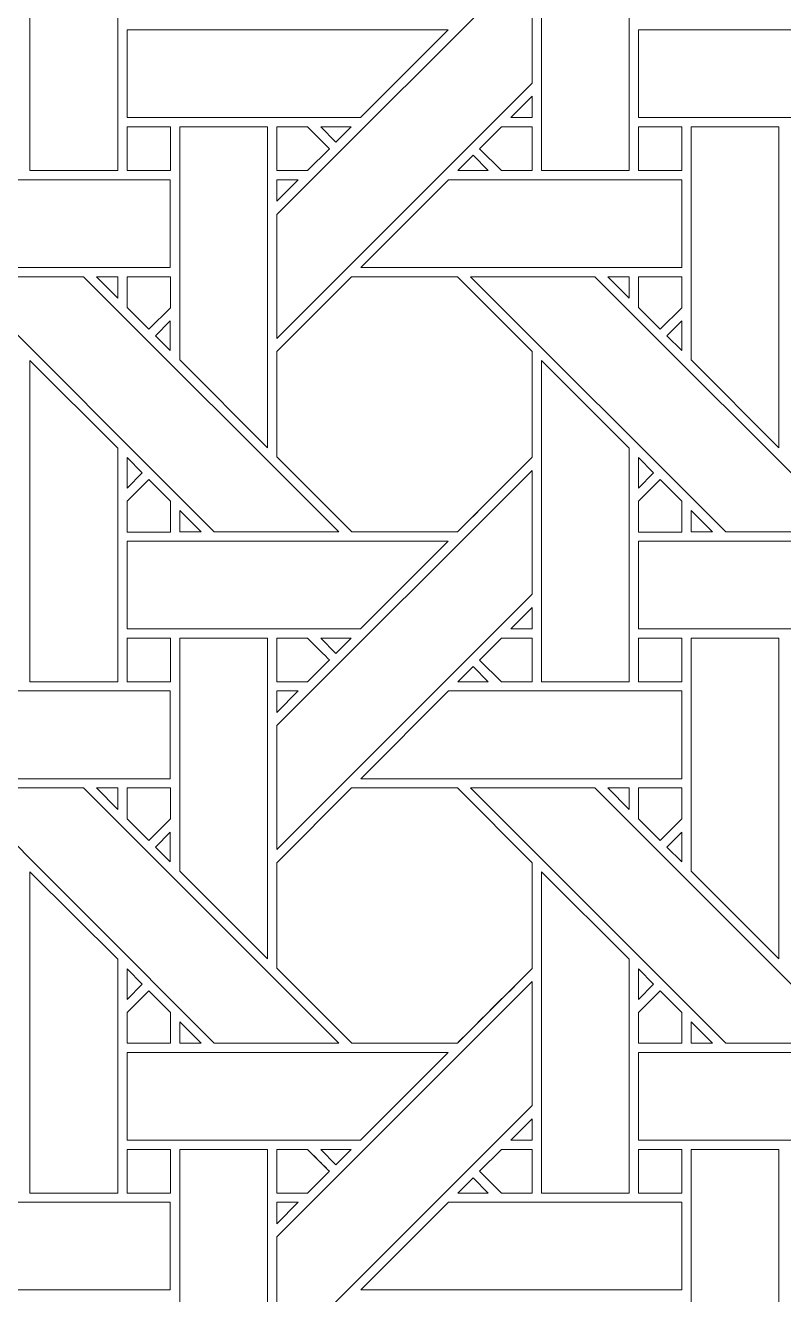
# Model space of a CAD drawing. Header units: inches. Extents: x 2.4 to 22.4, y -0.9 to 19.1.
# Drawn here: x 16.898 to 18.304, y 8.866 to 11.221 of the extents above; entities that cross this region are included whole.
import ezdxf

# ---------------------------------------------------------------- set-up
doc = ezdxf.new("R2010")
doc.units = ezdxf.units.IN
doc.header["$MEASUREMENT"] = 0
doc.layers.add('Design', color=7, linetype='Continuous', lineweight=0)

msp = doc.modelspace()

# ---------------------------------------------------------------- linework, layer by layer
at = {"layer": 'Design'}
for points, knots in [([(2.3829, 19.0948), (2.3829, 19.0948), (2.3829, -0.9052), (2.3829, -0.9052), (2.3829, -0.9052), (22.3829, -0.9052), (22.3829, -0.9052), (22.3829, -0.9052), (22.3829, 19.0948), (22.3829, 19.0948), (22.3829, 19.0948), (2.3829, 19.0948), (2.3829, 19.0948)], [0, 0, 0, 0, 1, 1, 1, 2, 2, 2, 3, 3, 3, 4, 4, 4, 4]), ([(3.3653, 18.1123), (3.3653, 18.1123), (3.3653, 0.0772), (3.3653, 0.0772), (3.3653, 0.0772), (21.4004, 0.0772), (21.4004, 0.0772), (21.4004, 0.0772), (21.4004, 18.1123), (21.4004, 18.1123), (21.4004, 18.1123), (3.3653, 18.1123), (3.3653, 18.1123)], [0, 0, 0, 0, 1, 1, 1, 2, 2, 2, 3, 3, 3, 4, 4, 4, 4]), ([(16.9061, 10.9519), (16.9061, 10.9519), (16.9061, 11.5477), (16.9061, 11.5477), (16.9061, 11.5477), (17.0689, 11.3856), (17.0689, 11.3856), (17.0689, 11.3856), (17.0689, 10.9519), (17.0689, 10.9519), (17.0689, 10.9519), (16.9061, 10.9519), (16.9061, 10.9519)], [0, 0, 0, 0, 1, 1, 1, 2, 2, 2, 3, 3, 3, 4, 4, 4, 4]), ([(17.8548, 10.9519), (17.8548, 10.9519), (17.8548, 11.5477), (17.8548, 11.5477), (17.8548, 11.5477), (18.0176, 11.3856), (18.0176, 11.3856), (18.0176, 11.3856), (18.0176, 10.9519), (18.0176, 10.9519), (18.0176, 10.9519), (17.8548, 10.9519), (17.8548, 10.9519)], [0, 0, 0, 0, 1, 1, 1, 2, 2, 2, 3, 3, 3, 4, 4, 4, 4]), ([(17.364, 10.6404), (17.364, 10.6404), (17.364, 10.8705), (17.364, 10.8705), (17.364, 10.8705), (17.8377, 11.3441), (17.8377, 11.3441), (17.8377, 11.3441), (17.8377, 11.1141), (17.8377, 11.1141), (17.8377, 11.1141), (17.364, 10.6404), (17.364, 10.6404)], [0, 0, 0, 0, 1, 1, 1, 2, 2, 2, 3, 3, 3, 4, 4, 4, 4]), ([(17.5191, 11.0499), (17.5191, 11.0499), (17.0862, 11.0499), (17.0862, 11.0499), (17.0862, 11.0499), (17.0862, 11.2126), (17.0862, 11.2126), (17.0862, 11.2126), (17.6819, 11.2126), (17.6819, 11.2126), (17.6819, 11.2126), (17.5191, 11.0499), (17.5191, 11.0499)], [0, 0, 0, 0, 1, 1, 1, 2, 2, 2, 3, 3, 3, 4, 4, 4, 4]), ([(18.0349, 11.0499), (18.0349, 11.0499), (18.0349, 11.2126), (18.0349, 11.2126), (18.0349, 11.2126), (18.6306, 11.2126), (18.6306, 11.2126), (18.6306, 11.2126), (18.4679, 11.0499), (18.4679, 11.0499), (18.4679, 11.0499), (18.0349, 11.0499), (18.0349, 11.0499)], [0, 0, 0, 0, 1, 1, 1, 2, 2, 2, 3, 3, 3, 4, 4, 4, 4]), ([(17.8377, 11.0499), (17.8377, 11.0499), (17.7979, 11.0499), (17.7979, 11.0499), (17.7979, 11.0499), (17.8377, 11.0897), (17.8377, 11.0897), (17.8377, 11.0897), (17.8377, 11.0499), (17.8377, 11.0499)], [0, 0, 0, 0, 1, 1, 1, 2, 2, 2, 3, 3, 3, 3]), ([(17.0862, 11.0327), (17.0862, 11.0327), (17.1665, 11.0327), (17.1665, 11.0327), (17.1665, 11.0327), (17.1665, 10.9519), (17.1665, 10.9519), (17.1665, 10.9519), (17.0862, 10.9519), (17.0862, 10.9519), (17.0862, 10.9519), (17.0862, 11.0327), (17.0862, 11.0327)], [0, 0, 0, 0, 1, 1, 1, 2, 2, 2, 3, 3, 3, 4, 4, 4, 4]), ([(17.0862, 10.9519), (17.0862, 10.9519), (17.0862, 11.0327), (17.0862, 11.0327), (17.0862, 11.0327), (17.1665, 11.0327), (17.1665, 11.0327), (17.1665, 11.0327), (17.1665, 10.9519), (17.1665, 10.9519), (17.1665, 10.9519), (17.0862, 10.9519), (17.0862, 10.9519)], [0, 0, 0, 0, 1, 1, 1, 2, 2, 2, 3, 3, 3, 4, 4, 4, 4]), ([(17.3469, 10.4375), (17.3469, 10.4375), (17.184, 10.6004), (17.184, 10.6004), (17.184, 10.6004), (17.184, 11.0326), (17.184, 11.0326), (17.184, 11.0326), (17.3469, 11.0326), (17.3469, 11.0326), (17.3469, 11.0326), (17.3469, 10.4375), (17.3469, 10.4375)], [0, 0, 0, 0, 1, 1, 1, 2, 2, 2, 3, 3, 3, 4, 4, 4, 4]), ([(17.4211, 11.0327), (17.4263, 11.0276), (17.457, 10.9967), (17.4615, 10.9923), (17.4615, 10.9923), (17.421, 10.9519), (17.421, 10.9519), (17.421, 10.9519), (17.3641, 10.9519), (17.3641, 10.9519), (17.3641, 10.9519), (17.3641, 11.0327), (17.3641, 11.0327), (17.3641, 11.0327), (17.4211, 11.0327), (17.4211, 11.0327)], [0, 0, 0, 0, 1, 1, 1, 2, 2, 2, 3, 3, 3, 4, 4, 4, 5, 5, 5, 5]), ([(17.4615, 10.9923), (17.4615, 10.9923), (17.421, 10.9519), (17.421, 10.9519), (17.421, 10.9519), (17.3641, 10.9519), (17.3641, 10.9519), (17.3641, 10.9519), (17.3641, 11.0327), (17.3641, 11.0327), (17.3641, 11.0327), (17.4211, 11.0327), (17.4211, 11.0327), (17.4263, 11.0276), (17.457, 10.9967), (17.4615, 10.9923)], [0, 0, 0, 0, 1, 1, 1, 2, 2, 2, 3, 3, 3, 4, 4, 4, 5, 5, 5, 5]), ([(17.4455, 11.0326), (17.4455, 11.0326), (17.5019, 11.0326), (17.5019, 11.0326), (17.5019, 11.0326), (17.4736, 11.0045), (17.4736, 11.0045), (17.4736, 11.0045), (17.4455, 11.0326), (17.4455, 11.0326)], [0, 0, 0, 0, 1, 1, 1, 2, 2, 2, 3, 3, 3, 3]), ([(17.7806, 10.9519), (17.7806, 10.9519), (17.7403, 10.9923), (17.7403, 10.9923), (17.7403, 10.9923), (17.7807, 11.0327), (17.7807, 11.0327), (17.7807, 11.0327), (17.8377, 11.0327), (17.8377, 11.0327), (17.8377, 11.0327), (17.8377, 10.9519), (17.8377, 10.9519), (17.8377, 10.9519), (17.7806, 10.9519), (17.7806, 10.9519)], [0, 0, 0, 0, 1, 1, 1, 2, 2, 2, 3, 3, 3, 4, 4, 4, 5, 5, 5, 5]), ([(17.7403, 10.9923), (17.7403, 10.9923), (17.7807, 11.0327), (17.7807, 11.0327), (17.7807, 11.0327), (17.8377, 11.0327), (17.8377, 11.0327), (17.8377, 11.0327), (17.8377, 10.9519), (17.8377, 10.9519), (17.8377, 10.9519), (17.7806, 10.9519), (17.7806, 10.9519), (17.7806, 10.9519), (17.7403, 10.9923), (17.7403, 10.9923)], [0, 0, 0, 0, 1, 1, 1, 2, 2, 2, 3, 3, 3, 4, 4, 4, 5, 5, 5, 5]), ([(18.0349, 11.0327), (18.0349, 11.0327), (18.1152, 11.0327), (18.1152, 11.0327), (18.1152, 11.0327), (18.1152, 10.9519), (18.1152, 10.9519), (18.1152, 10.9519), (18.0349, 10.9519), (18.0349, 10.9519), (18.0349, 10.9519), (18.0349, 11.0327), (18.0349, 11.0327)], [0, 0, 0, 0, 1, 1, 1, 2, 2, 2, 3, 3, 3, 4, 4, 4, 4]), ([(18.0349, 10.9519), (18.0349, 10.9519), (18.0349, 11.0327), (18.0349, 11.0327), (18.0349, 11.0327), (18.1152, 11.0327), (18.1152, 11.0327), (18.1152, 11.0327), (18.1152, 10.9519), (18.1152, 10.9519), (18.1152, 10.9519), (18.0349, 10.9519), (18.0349, 10.9519)], [0, 0, 0, 0, 1, 1, 1, 2, 2, 2, 3, 3, 3, 4, 4, 4, 4]), ([(18.2956, 10.4375), (18.2956, 10.4375), (18.1327, 10.6004), (18.1327, 10.6004), (18.1327, 10.6004), (18.1327, 11.0326), (18.1327, 11.0326), (18.1327, 11.0326), (18.2956, 11.0326), (18.2956, 11.0326), (18.2956, 11.0326), (18.2956, 10.4375), (18.2956, 10.4375)], [0, 0, 0, 0, 1, 1, 1, 2, 2, 2, 3, 3, 3, 4, 4, 4, 4]), ([(17.7564, 10.9519), (17.7564, 10.9519), (17.6999, 10.9519), (17.6999, 10.9519), (17.6999, 10.9519), (17.7281, 10.9801), (17.7281, 10.9801), (17.7281, 10.9801), (17.7564, 10.9519), (17.7564, 10.9519)], [0, 0, 0, 0, 1, 1, 1, 2, 2, 2, 3, 3, 3, 3]), ([(17.1664, 10.9347), (17.1664, 10.9347), (17.1664, 10.7719), (17.1664, 10.7719), (17.1664, 10.7719), (16.5711, 10.7719), (16.5711, 10.7719), (16.5711, 10.7719), (16.734, 10.9347), (16.734, 10.9347), (16.734, 10.9347), (17.1664, 10.9347), (17.1664, 10.9347)], [0, 0, 0, 0, 1, 1, 1, 2, 2, 2, 3, 3, 3, 4, 4, 4, 4]), ([(17.4039, 10.9347), (17.4039, 10.9347), (17.364, 10.8949), (17.364, 10.8949), (17.364, 10.8949), (17.364, 10.9347), (17.364, 10.9347), (17.364, 10.9347), (17.4039, 10.9347), (17.4039, 10.9347)], [0, 0, 0, 0, 1, 1, 1, 2, 2, 2, 3, 3, 3, 3]), ([(18.1152, 10.9347), (18.1152, 10.9347), (18.1152, 10.7719), (18.1152, 10.7719), (18.1152, 10.7719), (17.5199, 10.7719), (17.5199, 10.7719), (17.5199, 10.7719), (17.6827, 10.9347), (17.6827, 10.9347), (17.6827, 10.9347), (18.1152, 10.9347), (18.1152, 10.9347)], [0, 0, 0, 0, 1, 1, 1, 2, 2, 2, 3, 3, 3, 4, 4, 4, 4]), ([(17.248, 10.2811), (17.248, 10.2811), (16.7745, 10.7548), (16.7745, 10.7548), (16.7745, 10.7548), (17.0054, 10.7548), (17.0054, 10.7548), (17.0054, 10.7548), (17.479, 10.2811), (17.479, 10.2811), (17.479, 10.2811), (17.248, 10.2811), (17.248, 10.2811)], [0, 0, 0, 0, 1, 1, 1, 2, 2, 2, 3, 3, 3, 4, 4, 4, 4]), ([(17.069, 10.7548), (17.069, 10.7548), (17.069, 10.715), (17.069, 10.715), (17.069, 10.715), (17.0295, 10.7548), (17.0295, 10.7548), (17.0295, 10.7548), (17.069, 10.7548), (17.069, 10.7548)], [0, 0, 0, 0, 1, 1, 1, 2, 2, 2, 3, 3, 3, 3]), ([(17.1665, 10.7548), (17.1665, 10.7548), (17.1665, 10.6972), (17.1665, 10.6972), (17.1665, 10.6972), (17.1265, 10.6573), (17.1265, 10.6573), (17.1265, 10.6573), (17.0862, 10.6976), (17.0862, 10.6976), (17.0862, 10.6976), (17.0862, 10.7548), (17.0862, 10.7548), (17.0862, 10.7548), (17.1665, 10.7548), (17.1665, 10.7548)], [0, 0, 0, 0, 1, 1, 1, 2, 2, 2, 3, 3, 3, 4, 4, 4, 5, 5, 5, 5]), ([(17.1265, 10.6573), (17.1265, 10.6573), (17.0862, 10.6976), (17.0862, 10.6976), (17.0862, 10.6976), (17.0862, 10.7548), (17.0862, 10.7548), (17.0862, 10.7548), (17.1665, 10.7548), (17.1665, 10.7548), (17.1665, 10.7548), (17.1665, 10.6972), (17.1665, 10.6972), (17.1665, 10.6972), (17.1265, 10.6573), (17.1265, 10.6573)], [0, 0, 0, 0, 1, 1, 1, 2, 2, 2, 3, 3, 3, 4, 4, 4, 5, 5, 5, 5]), ([(17.5028, 10.7548), (17.5028, 10.7548), (17.699, 10.7548), (17.699, 10.7548), (17.699, 10.7548), (17.8377, 10.6161), (17.8377, 10.6161), (17.8377, 10.6161), (17.8377, 10.4199), (17.8377, 10.4199), (17.8199, 10.4019), (17.708, 10.2902), (17.699, 10.2812), (17.699, 10.2812), (17.5033, 10.2812), (17.5033, 10.2812), (17.5033, 10.2812), (17.3641, 10.4204), (17.3641, 10.4204), (17.3641, 10.4204), (17.3641, 10.6161), (17.3641, 10.6161), (17.3641, 10.6161), (17.5028, 10.7548), (17.5028, 10.7548)], [0, 0, 0, 0, 1, 1, 1, 2, 2, 2, 3, 3, 3, 4, 4, 4, 5, 5, 5, 6, 6, 6, 7, 7, 7, 8, 8, 8, 8]), ([(17.8377, 10.4199), (17.8201, 10.4021), (17.7082, 10.2903), (17.699, 10.2812), (17.699, 10.2812), (17.5033, 10.2812), (17.5033, 10.2812), (17.5033, 10.2812), (17.3641, 10.4204), (17.3641, 10.4204), (17.3641, 10.4204), (17.3641, 10.6161), (17.3641, 10.6161), (17.3641, 10.6161), (17.5028, 10.7548), (17.5028, 10.7548), (17.5028, 10.7548), (17.699, 10.7548), (17.699, 10.7548), (17.699, 10.7548), (17.8377, 10.6161), (17.8377, 10.6161), (17.8377, 10.6161), (17.8377, 10.4199), (17.8377, 10.4199)], [0, 0, 0, 0, 1, 1, 1, 2, 2, 2, 3, 3, 3, 4, 4, 4, 5, 5, 5, 6, 6, 6, 7, 7, 7, 8, 8, 8, 8]), ([(18.1968, 10.2811), (18.1968, 10.2811), (17.7232, 10.7548), (17.7232, 10.7548), (17.7232, 10.7548), (17.9541, 10.7548), (17.9541, 10.7548), (17.9541, 10.7548), (18.4278, 10.2811), (18.4278, 10.2811), (18.4278, 10.2811), (18.1968, 10.2811), (18.1968, 10.2811)], [0, 0, 0, 0, 1, 1, 1, 2, 2, 2, 3, 3, 3, 4, 4, 4, 4]), ([(18.0177, 10.7548), (18.0177, 10.7548), (18.0177, 10.715), (18.0177, 10.715), (18.0177, 10.715), (17.9783, 10.7548), (17.9783, 10.7548), (17.9783, 10.7548), (18.0177, 10.7548), (18.0177, 10.7548)], [0, 0, 0, 0, 1, 1, 1, 2, 2, 2, 3, 3, 3, 3]), ([(18.1152, 10.7548), (18.1152, 10.7548), (18.1152, 10.6972), (18.1152, 10.6972), (18.1152, 10.6972), (18.0753, 10.6573), (18.0753, 10.6573), (18.0753, 10.6573), (18.0349, 10.6976), (18.0349, 10.6976), (18.0349, 10.6976), (18.0349, 10.7548), (18.0349, 10.7548), (18.0349, 10.7548), (18.1152, 10.7548), (18.1152, 10.7548)], [0, 0, 0, 0, 1, 1, 1, 2, 2, 2, 3, 3, 3, 4, 4, 4, 5, 5, 5, 5]), ([(18.0753, 10.6573), (18.0753, 10.6573), (18.0349, 10.6976), (18.0349, 10.6976), (18.0349, 10.6976), (18.0349, 10.7548), (18.0349, 10.7548), (18.0349, 10.7548), (18.1152, 10.7548), (18.1152, 10.7548), (18.1152, 10.7548), (18.1152, 10.6972), (18.1152, 10.6972), (18.1152, 10.6972), (18.0753, 10.6573), (18.0753, 10.6573)], [0, 0, 0, 0, 1, 1, 1, 2, 2, 2, 3, 3, 3, 4, 4, 4, 5, 5, 5, 5]), ([(17.1664, 10.6729), (17.1664, 10.6729), (17.1664, 10.6178), (17.1664, 10.6178), (17.1664, 10.6178), (17.1387, 10.6452), (17.1387, 10.6452), (17.1387, 10.6452), (17.1664, 10.6729), (17.1664, 10.6729)], [0, 0, 0, 0, 1, 1, 1, 2, 2, 2, 3, 3, 3, 3]), ([(18.1152, 10.6729), (18.1152, 10.6729), (18.1152, 10.6178), (18.1152, 10.6178), (18.1152, 10.6178), (18.0874, 10.6452), (18.0874, 10.6452), (18.0874, 10.6452), (18.1152, 10.6729), (18.1152, 10.6729)], [0, 0, 0, 0, 1, 1, 1, 2, 2, 2, 3, 3, 3, 3]), ([(16.9061, 10.0031), (16.9061, 10.0031), (16.9061, 10.599), (16.9061, 10.599), (16.9061, 10.599), (17.0689, 10.4368), (17.0689, 10.4368), (17.0689, 10.4368), (17.0689, 10.0031), (17.0689, 10.0031), (17.0689, 10.0031), (16.9061, 10.0031), (16.9061, 10.0031)], [0, 0, 0, 0, 1, 1, 1, 2, 2, 2, 3, 3, 3, 4, 4, 4, 4]), ([(17.8548, 10.0031), (17.8548, 10.0031), (17.8548, 10.599), (17.8548, 10.599), (17.8548, 10.599), (18.0176, 10.4368), (18.0176, 10.4368), (18.0176, 10.4368), (18.0176, 10.0031), (18.0176, 10.0031), (18.0176, 10.0031), (17.8548, 10.0031), (17.8548, 10.0031)], [0, 0, 0, 0, 1, 1, 1, 2, 2, 2, 3, 3, 3, 4, 4, 4, 4]), ([(17.0862, 10.3626), (17.0862, 10.3626), (17.0862, 10.4193), (17.0862, 10.4193), (17.0862, 10.4193), (17.1144, 10.3908), (17.1144, 10.3908), (17.1144, 10.3908), (17.0862, 10.3626), (17.0862, 10.3626)], [0, 0, 0, 0, 1, 1, 1, 2, 2, 2, 3, 3, 3, 3]), ([(18.0349, 10.3626), (18.0349, 10.3626), (18.0349, 10.4193), (18.0349, 10.4193), (18.0349, 10.4193), (18.0631, 10.3908), (18.0631, 10.3908), (18.0631, 10.3908), (18.0349, 10.3626), (18.0349, 10.3626)], [0, 0, 0, 0, 1, 1, 1, 2, 2, 2, 3, 3, 3, 3]), ([(17.364, 9.6917), (17.364, 9.6917), (17.364, 9.9218), (17.364, 9.9218), (17.364, 9.9218), (17.8377, 10.3954), (17.8377, 10.3954), (17.8377, 10.3954), (17.8377, 10.1654), (17.8377, 10.1654), (17.8377, 10.1654), (17.364, 9.6917), (17.364, 9.6917)], [0, 0, 0, 0, 1, 1, 1, 2, 2, 2, 3, 3, 3, 4, 4, 4, 4]), ([(17.0862, 10.2809), (17.0862, 10.2809), (17.0862, 10.3382), (17.0862, 10.3382), (17.0862, 10.3382), (17.1265, 10.3785), (17.1265, 10.3785), (17.1265, 10.3785), (17.1669, 10.3382), (17.1669, 10.3382), (17.1669, 10.3382), (17.1669, 10.2809), (17.1669, 10.2809), (17.1669, 10.2809), (17.0862, 10.2809), (17.0862, 10.2809)], [0, 0, 0, 0, 1, 1, 1, 2, 2, 2, 3, 3, 3, 4, 4, 4, 5, 5, 5, 5]), ([(17.1265, 10.3785), (17.1265, 10.3785), (17.1669, 10.3382), (17.1669, 10.3382), (17.1669, 10.3382), (17.1669, 10.2809), (17.1669, 10.2809), (17.1669, 10.2809), (17.0862, 10.2809), (17.0862, 10.2809), (17.0862, 10.2809), (17.0862, 10.3382), (17.0862, 10.3382), (17.0862, 10.3382), (17.1265, 10.3785), (17.1265, 10.3785)], [0, 0, 0, 0, 1, 1, 1, 2, 2, 2, 3, 3, 3, 4, 4, 4, 5, 5, 5, 5]), ([(18.0349, 10.2809), (18.0349, 10.2809), (18.0349, 10.3382), (18.0349, 10.3382), (18.0349, 10.3382), (18.0753, 10.3785), (18.0753, 10.3785), (18.0753, 10.3785), (18.1156, 10.3382), (18.1156, 10.3382), (18.1156, 10.3382), (18.1156, 10.2809), (18.1156, 10.2809), (18.1156, 10.2809), (18.0349, 10.2809), (18.0349, 10.2809)], [0, 0, 0, 0, 1, 1, 1, 2, 2, 2, 3, 3, 3, 4, 4, 4, 5, 5, 5, 5]), ([(18.0753, 10.3785), (18.0753, 10.3785), (18.1156, 10.3382), (18.1156, 10.3382), (18.1156, 10.3382), (18.1156, 10.2809), (18.1156, 10.2809), (18.1156, 10.2809), (18.0349, 10.2809), (18.0349, 10.2809), (18.0349, 10.2809), (18.0349, 10.3382), (18.0349, 10.3382), (18.0349, 10.3382), (18.0753, 10.3785), (18.0753, 10.3785)], [0, 0, 0, 0, 1, 1, 1, 2, 2, 2, 3, 3, 3, 4, 4, 4, 5, 5, 5, 5]), ([(17.1841, 10.2811), (17.1841, 10.2811), (17.1841, 10.3209), (17.1841, 10.3209), (17.1841, 10.3209), (17.2238, 10.2811), (17.2238, 10.2811), (17.2238, 10.2811), (17.1841, 10.2811), (17.1841, 10.2811)], [0, 0, 0, 0, 1, 1, 1, 2, 2, 2, 3, 3, 3, 3]), ([(18.1328, 10.2811), (18.1328, 10.2811), (18.1328, 10.3209), (18.1328, 10.3209), (18.1328, 10.3209), (18.1725, 10.2811), (18.1725, 10.2811), (18.1725, 10.2811), (18.1328, 10.2811), (18.1328, 10.2811)], [0, 0, 0, 0, 1, 1, 1, 2, 2, 2, 3, 3, 3, 3]), ([(17.5191, 10.1012), (17.5191, 10.1012), (17.0862, 10.1012), (17.0862, 10.1012), (17.0862, 10.1012), (17.0862, 10.2639), (17.0862, 10.2639), (17.0862, 10.2639), (17.6819, 10.2639), (17.6819, 10.2639), (17.6819, 10.2639), (17.5191, 10.1012), (17.5191, 10.1012)], [0, 0, 0, 0, 1, 1, 1, 2, 2, 2, 3, 3, 3, 4, 4, 4, 4]), ([(18.0349, 10.1012), (18.0349, 10.1012), (18.0349, 10.2639), (18.0349, 10.2639), (18.0349, 10.2639), (18.6306, 10.2639), (18.6306, 10.2639), (18.6306, 10.2639), (18.4679, 10.1012), (18.4679, 10.1012), (18.4679, 10.1012), (18.0349, 10.1012), (18.0349, 10.1012)], [0, 0, 0, 0, 1, 1, 1, 2, 2, 2, 3, 3, 3, 4, 4, 4, 4]), ([(17.8377, 10.1012), (17.8377, 10.1012), (17.7979, 10.1012), (17.7979, 10.1012), (17.7979, 10.1012), (17.8377, 10.141), (17.8377, 10.141), (17.8377, 10.141), (17.8377, 10.1012), (17.8377, 10.1012)], [0, 0, 0, 0, 1, 1, 1, 2, 2, 2, 3, 3, 3, 3]), ([(17.0862, 10.0839), (17.0862, 10.0839), (17.1665, 10.0839), (17.1665, 10.0839), (17.1665, 10.0839), (17.1665, 10.0031), (17.1665, 10.0031), (17.1665, 10.0031), (17.0862, 10.0031), (17.0862, 10.0031), (17.0862, 10.0031), (17.0862, 10.0839), (17.0862, 10.0839)], [0, 0, 0, 0, 1, 1, 1, 2, 2, 2, 3, 3, 3, 4, 4, 4, 4]), ([(17.0862, 10.0031), (17.0862, 10.0031), (17.0862, 10.0839), (17.0862, 10.0839), (17.0862, 10.0839), (17.1665, 10.0839), (17.1665, 10.0839), (17.1665, 10.0839), (17.1665, 10.0031), (17.1665, 10.0031), (17.1665, 10.0031), (17.0862, 10.0031), (17.0862, 10.0031)], [0, 0, 0, 0, 1, 1, 1, 2, 2, 2, 3, 3, 3, 4, 4, 4, 4]), ([(17.3469, 9.4888), (17.3469, 9.4888), (17.184, 9.6517), (17.184, 9.6517), (17.184, 9.6517), (17.184, 10.0839), (17.184, 10.0839), (17.184, 10.0839), (17.3469, 10.0839), (17.3469, 10.0839), (17.3469, 10.0839), (17.3469, 9.4888), (17.3469, 9.4888)], [0, 0, 0, 0, 1, 1, 1, 2, 2, 2, 3, 3, 3, 4, 4, 4, 4]), ([(17.4211, 10.0839), (17.4263, 10.0788), (17.457, 10.048), (17.4615, 10.0436), (17.4615, 10.0436), (17.421, 10.0032), (17.421, 10.0032), (17.421, 10.0032), (17.3641, 10.0032), (17.3641, 10.0032), (17.3641, 10.0032), (17.3641, 10.0839), (17.3641, 10.0839), (17.3641, 10.0839), (17.4211, 10.0839), (17.4211, 10.0839)], [0, 0, 0, 0, 1, 1, 1, 2, 2, 2, 3, 3, 3, 4, 4, 4, 5, 5, 5, 5]), ([(17.4615, 10.0436), (17.4615, 10.0436), (17.421, 10.0032), (17.421, 10.0032), (17.421, 10.0032), (17.3641, 10.0032), (17.3641, 10.0032), (17.3641, 10.0032), (17.3641, 10.0839), (17.3641, 10.0839), (17.3641, 10.0839), (17.4211, 10.0839), (17.4211, 10.0839), (17.4263, 10.0788), (17.4571, 10.048), (17.4615, 10.0436)], [0, 0, 0, 0, 1, 1, 1, 2, 2, 2, 3, 3, 3, 4, 4, 4, 5, 5, 5, 5]), ([(17.4455, 10.0839), (17.4455, 10.0839), (17.5019, 10.0839), (17.5019, 10.0839), (17.5019, 10.0839), (17.4736, 10.0557), (17.4736, 10.0557), (17.4736, 10.0557), (17.4455, 10.0839), (17.4455, 10.0839)], [0, 0, 0, 0, 1, 1, 1, 2, 2, 2, 3, 3, 3, 3]), ([(17.7806, 10.0031), (17.7806, 10.0031), (17.7403, 10.0435), (17.7403, 10.0435), (17.7403, 10.0435), (17.7807, 10.084), (17.7807, 10.084), (17.7807, 10.084), (17.8377, 10.084), (17.8377, 10.084), (17.8377, 10.084), (17.8377, 10.0031), (17.8377, 10.0031), (17.8377, 10.0031), (17.7806, 10.0031), (17.7806, 10.0031)], [0, 0, 0, 0, 1, 1, 1, 2, 2, 2, 3, 3, 3, 4, 4, 4, 5, 5, 5, 5]), ([(17.7403, 10.0435), (17.7403, 10.0435), (17.7807, 10.084), (17.7807, 10.084), (17.7807, 10.084), (17.8377, 10.084), (17.8377, 10.084), (17.8377, 10.084), (17.8377, 10.0031), (17.8377, 10.0031), (17.8377, 10.0031), (17.7806, 10.0031), (17.7806, 10.0031), (17.7806, 10.0031), (17.7403, 10.0435), (17.7403, 10.0435)], [0, 0, 0, 0, 1, 1, 1, 2, 2, 2, 3, 3, 3, 4, 4, 4, 5, 5, 5, 5]), ([(18.0349, 10.0839), (18.0349, 10.0839), (18.1152, 10.0839), (18.1152, 10.0839), (18.1152, 10.0839), (18.1152, 10.0031), (18.1152, 10.0031), (18.1152, 10.0031), (18.0349, 10.0031), (18.0349, 10.0031), (18.0349, 10.0031), (18.0349, 10.0839), (18.0349, 10.0839)], [0, 0, 0, 0, 1, 1, 1, 2, 2, 2, 3, 3, 3, 4, 4, 4, 4]), ([(18.0349, 10.0031), (18.0349, 10.0031), (18.0349, 10.0839), (18.0349, 10.0839), (18.0349, 10.0839), (18.1152, 10.0839), (18.1152, 10.0839), (18.1152, 10.0839), (18.1152, 10.0031), (18.1152, 10.0031), (18.1152, 10.0031), (18.0349, 10.0031), (18.0349, 10.0031)], [0, 0, 0, 0, 1, 1, 1, 2, 2, 2, 3, 3, 3, 4, 4, 4, 4]), ([(18.2956, 9.4888), (18.2956, 9.4888), (18.1327, 9.6517), (18.1327, 9.6517), (18.1327, 9.6517), (18.1327, 10.0839), (18.1327, 10.0839), (18.1327, 10.0839), (18.2956, 10.0839), (18.2956, 10.0839), (18.2956, 10.0839), (18.2956, 9.4888), (18.2956, 9.4888)], [0, 0, 0, 0, 1, 1, 1, 2, 2, 2, 3, 3, 3, 4, 4, 4, 4]), ([(17.7564, 10.0031), (17.7564, 10.0031), (17.6999, 10.0031), (17.6999, 10.0031), (17.6999, 10.0031), (17.7281, 10.0314), (17.7281, 10.0314), (17.7281, 10.0314), (17.7564, 10.0031), (17.7564, 10.0031)], [0, 0, 0, 0, 1, 1, 1, 2, 2, 2, 3, 3, 3, 3]), ([(17.1664, 9.986), (17.1664, 9.986), (17.1664, 9.8232), (17.1664, 9.8232), (17.1664, 9.8232), (16.5711, 9.8232), (16.5711, 9.8232), (16.5711, 9.8232), (16.734, 9.986), (16.734, 9.986), (16.734, 9.986), (17.1664, 9.986), (17.1664, 9.986)], [0, 0, 0, 0, 1, 1, 1, 2, 2, 2, 3, 3, 3, 4, 4, 4, 4]), ([(17.4039, 9.986), (17.4039, 9.986), (17.364, 9.9462), (17.364, 9.9462), (17.364, 9.9462), (17.364, 9.986), (17.364, 9.986), (17.364, 9.986), (17.4039, 9.986), (17.4039, 9.986)], [0, 0, 0, 0, 1, 1, 1, 2, 2, 2, 3, 3, 3, 3]), ([(18.1152, 9.986), (18.1152, 9.986), (18.1152, 9.8232), (18.1152, 9.8232), (18.1152, 9.8232), (17.5199, 9.8232), (17.5199, 9.8232), (17.5199, 9.8232), (17.6827, 9.986), (17.6827, 9.986), (17.6827, 9.986), (18.1152, 9.986), (18.1152, 9.986)], [0, 0, 0, 0, 1, 1, 1, 2, 2, 2, 3, 3, 3, 4, 4, 4, 4]), ([(17.248, 9.3324), (17.248, 9.3324), (16.7745, 9.8061), (16.7745, 9.8061), (16.7745, 9.8061), (17.0054, 9.8061), (17.0054, 9.8061), (17.0054, 9.8061), (17.479, 9.3324), (17.479, 9.3324), (17.479, 9.3324), (17.248, 9.3324), (17.248, 9.3324)], [0, 0, 0, 0, 1, 1, 1, 2, 2, 2, 3, 3, 3, 4, 4, 4, 4]), ([(17.069, 9.8061), (17.069, 9.8061), (17.069, 9.7662), (17.069, 9.7662), (17.069, 9.7662), (17.0295, 9.8061), (17.0295, 9.8061), (17.0295, 9.8061), (17.069, 9.8061), (17.069, 9.8061)], [0, 0, 0, 0, 1, 1, 1, 2, 2, 2, 3, 3, 3, 3]), ([(17.1665, 9.8061), (17.1665, 9.8061), (17.1665, 9.7485), (17.1665, 9.7485), (17.1665, 9.7485), (17.1265, 9.7085), (17.1265, 9.7085), (17.1265, 9.7085), (17.0862, 9.7489), (17.0862, 9.7489), (17.0862, 9.7489), (17.0862, 9.8061), (17.0862, 9.8061), (17.0862, 9.8061), (17.1665, 9.8061), (17.1665, 9.8061)], [0, 0, 0, 0, 1, 1, 1, 2, 2, 2, 3, 3, 3, 4, 4, 4, 5, 5, 5, 5]), ([(17.1265, 9.7085), (17.1265, 9.7085), (17.0862, 9.7489), (17.0862, 9.7489), (17.0862, 9.7489), (17.0862, 9.8061), (17.0862, 9.8061), (17.0862, 9.8061), (17.1665, 9.8061), (17.1665, 9.8061), (17.1665, 9.8061), (17.1665, 9.7485), (17.1665, 9.7485), (17.1665, 9.7485), (17.1265, 9.7085), (17.1265, 9.7085)], [0, 0, 0, 0, 1, 1, 1, 2, 2, 2, 3, 3, 3, 4, 4, 4, 5, 5, 5, 5]), ([(17.5028, 9.8061), (17.5028, 9.8061), (17.699, 9.8061), (17.699, 9.8061), (17.699, 9.8061), (17.8377, 9.6673), (17.8377, 9.6673), (17.8377, 9.6673), (17.8377, 9.4711), (17.8377, 9.4711), (17.8199, 9.4532), (17.708, 9.3414), (17.699, 9.3324), (17.699, 9.3324), (17.5033, 9.3324), (17.5033, 9.3324), (17.5033, 9.3324), (17.3641, 9.4717), (17.3641, 9.4717), (17.3641, 9.4717), (17.3641, 9.6673), (17.3641, 9.6673), (17.3641, 9.6673), (17.5028, 9.8061), (17.5028, 9.8061)], [0, 0, 0, 0, 1, 1, 1, 2, 2, 2, 3, 3, 3, 4, 4, 4, 5, 5, 5, 6, 6, 6, 7, 7, 7, 8, 8, 8, 8]), ([(17.8377, 9.4711), (17.8203, 9.4535), (17.7083, 9.3417), (17.699, 9.3324), (17.699, 9.3324), (17.5033, 9.3324), (17.5033, 9.3324), (17.5033, 9.3324), (17.3641, 9.4717), (17.3641, 9.4717), (17.3641, 9.4717), (17.3641, 9.6673), (17.3641, 9.6673), (17.3641, 9.6673), (17.5028, 9.8061), (17.5028, 9.8061), (17.5028, 9.8061), (17.699, 9.8061), (17.699, 9.8061), (17.699, 9.8061), (17.8377, 9.6673), (17.8377, 9.6673), (17.8377, 9.6673), (17.8377, 9.4711), (17.8377, 9.4711)], [0, 0, 0, 0, 1, 1, 1, 2, 2, 2, 3, 3, 3, 4, 4, 4, 5, 5, 5, 6, 6, 6, 7, 7, 7, 8, 8, 8, 8]), ([(18.1968, 9.3324), (18.1968, 9.3324), (17.7232, 9.8061), (17.7232, 9.8061), (17.7232, 9.8061), (17.9541, 9.8061), (17.9541, 9.8061), (17.9541, 9.8061), (18.4278, 9.3324), (18.4278, 9.3324), (18.4278, 9.3324), (18.1968, 9.3324), (18.1968, 9.3324)], [0, 0, 0, 0, 1, 1, 1, 2, 2, 2, 3, 3, 3, 4, 4, 4, 4]), ([(18.0177, 9.8061), (18.0177, 9.8061), (18.0177, 9.7662), (18.0177, 9.7662), (18.0177, 9.7662), (17.9783, 9.8061), (17.9783, 9.8061), (17.9783, 9.8061), (18.0177, 9.8061), (18.0177, 9.8061)], [0, 0, 0, 0, 1, 1, 1, 2, 2, 2, 3, 3, 3, 3]), ([(18.1152, 9.8061), (18.1152, 9.8061), (18.1152, 9.7485), (18.1152, 9.7485), (18.1152, 9.7485), (18.0753, 9.7085), (18.0753, 9.7085), (18.0753, 9.7085), (18.0349, 9.7489), (18.0349, 9.7489), (18.0349, 9.7489), (18.0349, 9.8061), (18.0349, 9.8061), (18.0349, 9.8061), (18.1152, 9.8061), (18.1152, 9.8061)], [0, 0, 0, 0, 1, 1, 1, 2, 2, 2, 3, 3, 3, 4, 4, 4, 5, 5, 5, 5]), ([(18.0753, 9.7085), (18.0753, 9.7085), (18.0349, 9.7489), (18.0349, 9.7489), (18.0349, 9.7489), (18.0349, 9.8061), (18.0349, 9.8061), (18.0349, 9.8061), (18.1152, 9.8061), (18.1152, 9.8061), (18.1152, 9.8061), (18.1152, 9.7485), (18.1152, 9.7485), (18.1152, 9.7485), (18.0753, 9.7085), (18.0753, 9.7085)], [0, 0, 0, 0, 1, 1, 1, 2, 2, 2, 3, 3, 3, 4, 4, 4, 5, 5, 5, 5]), ([(17.1664, 9.7242), (17.1664, 9.7242), (17.1664, 9.6691), (17.1664, 9.6691), (17.1664, 9.6691), (17.1387, 9.6964), (17.1387, 9.6964), (17.1387, 9.6964), (17.1664, 9.7242), (17.1664, 9.7242)], [0, 0, 0, 0, 1, 1, 1, 2, 2, 2, 3, 3, 3, 3]), ([(18.1152, 9.7242), (18.1152, 9.7242), (18.1152, 9.6691), (18.1152, 9.6691), (18.1152, 9.6691), (18.0874, 9.6964), (18.0874, 9.6964), (18.0874, 9.6964), (18.1152, 9.7242), (18.1152, 9.7242)], [0, 0, 0, 0, 1, 1, 1, 2, 2, 2, 3, 3, 3, 3]), ([(16.9061, 9.0544), (16.9061, 9.0544), (16.9061, 9.6503), (16.9061, 9.6503), (16.9061, 9.6503), (17.0689, 9.4881), (17.0689, 9.4881), (17.0689, 9.4881), (17.0689, 9.0544), (17.0689, 9.0544), (17.0689, 9.0544), (16.9061, 9.0544), (16.9061, 9.0544)], [0, 0, 0, 0, 1, 1, 1, 2, 2, 2, 3, 3, 3, 4, 4, 4, 4]), ([(17.8548, 9.0544), (17.8548, 9.0544), (17.8548, 9.6503), (17.8548, 9.6503), (17.8548, 9.6503), (18.0176, 9.4881), (18.0176, 9.4881), (18.0176, 9.4881), (18.0176, 9.0544), (18.0176, 9.0544), (18.0176, 9.0544), (17.8548, 9.0544), (17.8548, 9.0544)], [0, 0, 0, 0, 1, 1, 1, 2, 2, 2, 3, 3, 3, 4, 4, 4, 4]), ([(17.0862, 9.4138), (17.0862, 9.4138), (17.0862, 9.4706), (17.0862, 9.4706), (17.0862, 9.4706), (17.1144, 9.442), (17.1144, 9.442), (17.1144, 9.442), (17.0862, 9.4138), (17.0862, 9.4138)], [0, 0, 0, 0, 1, 1, 1, 2, 2, 2, 3, 3, 3, 3]), ([(18.0349, 9.4138), (18.0349, 9.4138), (18.0349, 9.4706), (18.0349, 9.4706), (18.0349, 9.4706), (18.0631, 9.442), (18.0631, 9.442), (18.0631, 9.442), (18.0349, 9.4138), (18.0349, 9.4138)], [0, 0, 0, 0, 1, 1, 1, 2, 2, 2, 3, 3, 3, 3]), ([(17.364, 8.743), (17.364, 8.743), (17.364, 8.9731), (17.364, 8.9731), (17.364, 8.9731), (17.8377, 9.4467), (17.8377, 9.4467), (17.8377, 9.4467), (17.8377, 9.2166), (17.8377, 9.2166), (17.8377, 9.2166), (17.364, 8.743), (17.364, 8.743)], [0, 0, 0, 0, 1, 1, 1, 2, 2, 2, 3, 3, 3, 4, 4, 4, 4]), ([(17.0862, 9.3322), (17.0862, 9.3322), (17.0862, 9.3895), (17.0862, 9.3895), (17.0862, 9.3895), (17.1265, 9.4298), (17.1265, 9.4298), (17.1265, 9.4298), (17.1669, 9.3895), (17.1669, 9.3895), (17.1669, 9.3895), (17.1669, 9.3322), (17.1669, 9.3322), (17.1669, 9.3322), (17.0862, 9.3322), (17.0862, 9.3322)], [0, 0, 0, 0, 1, 1, 1, 2, 2, 2, 3, 3, 3, 4, 4, 4, 5, 5, 5, 5]), ([(17.1265, 9.4298), (17.1265, 9.4298), (17.1669, 9.3895), (17.1669, 9.3895), (17.1669, 9.3895), (17.1669, 9.3322), (17.1669, 9.3322), (17.1669, 9.3322), (17.0862, 9.3322), (17.0862, 9.3322), (17.0862, 9.3322), (17.0862, 9.3895), (17.0862, 9.3895), (17.0862, 9.3895), (17.1265, 9.4298), (17.1265, 9.4298)], [0, 0, 0, 0, 1, 1, 1, 2, 2, 2, 3, 3, 3, 4, 4, 4, 5, 5, 5, 5]), ([(18.0349, 9.3322), (18.0349, 9.3322), (18.0349, 9.3895), (18.0349, 9.3895), (18.0349, 9.3895), (18.0753, 9.4298), (18.0753, 9.4298), (18.0753, 9.4298), (18.1156, 9.3895), (18.1156, 9.3895), (18.1156, 9.3895), (18.1156, 9.3322), (18.1156, 9.3322), (18.1156, 9.3322), (18.0349, 9.3322), (18.0349, 9.3322)], [0, 0, 0, 0, 1, 1, 1, 2, 2, 2, 3, 3, 3, 4, 4, 4, 5, 5, 5, 5]), ([(18.0753, 9.4298), (18.0753, 9.4298), (18.1156, 9.3895), (18.1156, 9.3895), (18.1156, 9.3895), (18.1156, 9.3322), (18.1156, 9.3322), (18.1156, 9.3322), (18.0349, 9.3322), (18.0349, 9.3322), (18.0349, 9.3322), (18.0349, 9.3895), (18.0349, 9.3895), (18.0349, 9.3895), (18.0753, 9.4298), (18.0753, 9.4298)], [0, 0, 0, 0, 1, 1, 1, 2, 2, 2, 3, 3, 3, 4, 4, 4, 5, 5, 5, 5]), ([(17.1841, 9.3324), (17.1841, 9.3324), (17.1841, 9.3722), (17.1841, 9.3722), (17.1841, 9.3722), (17.2238, 9.3324), (17.2238, 9.3324), (17.2238, 9.3324), (17.1841, 9.3324), (17.1841, 9.3324)], [0, 0, 0, 0, 1, 1, 1, 2, 2, 2, 3, 3, 3, 3]), ([(18.1328, 9.3324), (18.1328, 9.3324), (18.1328, 9.3722), (18.1328, 9.3722), (18.1328, 9.3722), (18.1725, 9.3324), (18.1725, 9.3324), (18.1725, 9.3324), (18.1328, 9.3324), (18.1328, 9.3324)], [0, 0, 0, 0, 1, 1, 1, 2, 2, 2, 3, 3, 3, 3]), ([(17.5191, 9.1525), (17.5191, 9.1525), (17.0862, 9.1525), (17.0862, 9.1525), (17.0862, 9.1525), (17.0862, 9.3152), (17.0862, 9.3152), (17.0862, 9.3152), (17.6819, 9.3152), (17.6819, 9.3152), (17.6819, 9.3152), (17.5191, 9.1525), (17.5191, 9.1525)], [0, 0, 0, 0, 1, 1, 1, 2, 2, 2, 3, 3, 3, 4, 4, 4, 4]), ([(18.0349, 9.1525), (18.0349, 9.1525), (18.0349, 9.3152), (18.0349, 9.3152), (18.0349, 9.3152), (18.6306, 9.3152), (18.6306, 9.3152), (18.6306, 9.3152), (18.4679, 9.1525), (18.4679, 9.1525), (18.4679, 9.1525), (18.0349, 9.1525), (18.0349, 9.1525)], [0, 0, 0, 0, 1, 1, 1, 2, 2, 2, 3, 3, 3, 4, 4, 4, 4]), ([(17.8377, 9.1525), (17.8377, 9.1525), (17.7979, 9.1525), (17.7979, 9.1525), (17.7979, 9.1525), (17.8377, 9.1923), (17.8377, 9.1923), (17.8377, 9.1923), (17.8377, 9.1525), (17.8377, 9.1525)], [0, 0, 0, 0, 1, 1, 1, 2, 2, 2, 3, 3, 3, 3]), ([(17.0862, 9.1352), (17.0862, 9.1352), (17.1665, 9.1352), (17.1665, 9.1352), (17.1665, 9.1352), (17.1665, 9.0544), (17.1665, 9.0544), (17.1665, 9.0544), (17.0862, 9.0544), (17.0862, 9.0544), (17.0862, 9.0544), (17.0862, 9.1352), (17.0862, 9.1352)], [0, 0, 0, 0, 1, 1, 1, 2, 2, 2, 3, 3, 3, 4, 4, 4, 4]), ([(17.0862, 9.0544), (17.0862, 9.0544), (17.0862, 9.1352), (17.0862, 9.1352), (17.0862, 9.1352), (17.1665, 9.1352), (17.1665, 9.1352), (17.1665, 9.1352), (17.1665, 9.0544), (17.1665, 9.0544), (17.1665, 9.0544), (17.0862, 9.0544), (17.0862, 9.0544)], [0, 0, 0, 0, 1, 1, 1, 2, 2, 2, 3, 3, 3, 4, 4, 4, 4]), ([(17.3469, 8.5401), (17.3469, 8.5401), (17.184, 8.703), (17.184, 8.703), (17.184, 8.703), (17.184, 9.1352), (17.184, 9.1352), (17.184, 9.1352), (17.3469, 9.1352), (17.3469, 9.1352), (17.3469, 9.1352), (17.3469, 8.5401), (17.3469, 8.5401)], [0, 0, 0, 0, 1, 1, 1, 2, 2, 2, 3, 3, 3, 4, 4, 4, 4]), ([(17.4211, 9.1352), (17.4263, 9.1301), (17.457, 9.0993), (17.4615, 9.0948), (17.4615, 9.0948), (17.421, 9.0544), (17.421, 9.0544), (17.421, 9.0544), (17.3641, 9.0544), (17.3641, 9.0544), (17.3641, 9.0544), (17.3641, 9.1352), (17.3641, 9.1352), (17.3641, 9.1352), (17.4211, 9.1352), (17.4211, 9.1352)], [0, 0, 0, 0, 1, 1, 1, 2, 2, 2, 3, 3, 3, 4, 4, 4, 5, 5, 5, 5]), ([(17.446, 9.1102), (17.4518, 9.1044), (17.4574, 9.0989), (17.4615, 9.0948), (17.4615, 9.0948), (17.421, 9.0544), (17.421, 9.0544), (17.421, 9.0544), (17.3641, 9.0544), (17.3641, 9.0544), (17.3641, 9.0544), (17.3641, 9.1352), (17.3641, 9.1352), (17.3641, 9.1352), (17.4211, 9.1352), (17.4211, 9.1352), (17.4266, 9.1298), (17.4366, 9.1197), (17.446, 9.1102)], [0, 0, 0, 0, 1, 1, 1, 2, 2, 2, 3, 3, 3, 4, 4, 4, 5, 5, 5, 6, 6, 6, 6]), ([(17.4455, 9.1352), (17.4455, 9.1352), (17.5019, 9.1352), (17.5019, 9.1352), (17.5019, 9.1352), (17.4736, 9.107), (17.4736, 9.107), (17.4736, 9.107), (17.4455, 9.1352), (17.4455, 9.1352)], [0, 0, 0, 0, 1, 1, 1, 2, 2, 2, 3, 3, 3, 3]), ([(17.7806, 9.0544), (17.7806, 9.0544), (17.7403, 9.0948), (17.7403, 9.0948), (17.7403, 9.0948), (17.7807, 9.1352), (17.7807, 9.1352), (17.7807, 9.1352), (17.8377, 9.1352), (17.8377, 9.1352), (17.8377, 9.1352), (17.8377, 9.0544), (17.8377, 9.0544), (17.8377, 9.0544), (17.7806, 9.0544), (17.7806, 9.0544)], [0, 0, 0, 0, 1, 1, 1, 2, 2, 2, 3, 3, 3, 4, 4, 4, 5, 5, 5, 5]), ([(17.7403, 9.0948), (17.7403, 9.0948), (17.7807, 9.1352), (17.7807, 9.1352), (17.7807, 9.1352), (17.8377, 9.1352), (17.8377, 9.1352), (17.8377, 9.1352), (17.8377, 9.0544), (17.8377, 9.0544), (17.8377, 9.0544), (17.7806, 9.0544), (17.7806, 9.0544), (17.7806, 9.0544), (17.7403, 9.0948), (17.7403, 9.0948)], [0, 0, 0, 0, 1, 1, 1, 2, 2, 2, 3, 3, 3, 4, 4, 4, 5, 5, 5, 5]), ([(18.0349, 9.1352), (18.0349, 9.1352), (18.1152, 9.1352), (18.1152, 9.1352), (18.1152, 9.1352), (18.1152, 9.0544), (18.1152, 9.0544), (18.1152, 9.0544), (18.0349, 9.0544), (18.0349, 9.0544), (18.0349, 9.0544), (18.0349, 9.1352), (18.0349, 9.1352)], [0, 0, 0, 0, 1, 1, 1, 2, 2, 2, 3, 3, 3, 4, 4, 4, 4]), ([(18.0349, 9.0544), (18.0349, 9.0544), (18.0349, 9.1352), (18.0349, 9.1352), (18.0349, 9.1352), (18.1152, 9.1352), (18.1152, 9.1352), (18.1152, 9.1352), (18.1152, 9.0544), (18.1152, 9.0544), (18.1152, 9.0544), (18.0349, 9.0544), (18.0349, 9.0544)], [0, 0, 0, 0, 1, 1, 1, 2, 2, 2, 3, 3, 3, 4, 4, 4, 4]), ([(18.2956, 8.5401), (18.2956, 8.5401), (18.1327, 8.703), (18.1327, 8.703), (18.1327, 8.703), (18.1327, 9.1352), (18.1327, 9.1352), (18.1327, 9.1352), (18.2956, 9.1352), (18.2956, 9.1352), (18.2956, 9.1352), (18.2956, 8.5401), (18.2956, 8.5401)], [0, 0, 0, 0, 1, 1, 1, 2, 2, 2, 3, 3, 3, 4, 4, 4, 4]), ([(17.7564, 9.0544), (17.7564, 9.0544), (17.6999, 9.0544), (17.6999, 9.0544), (17.6999, 9.0544), (17.7281, 9.0827), (17.7281, 9.0827), (17.7281, 9.0827), (17.7564, 9.0544), (17.7564, 9.0544)], [0, 0, 0, 0, 1, 1, 1, 2, 2, 2, 3, 3, 3, 3]), ([(17.1664, 9.0373), (17.1664, 9.0373), (17.1664, 8.8745), (17.1664, 8.8745), (17.1664, 8.8745), (16.5711, 8.8745), (16.5711, 8.8745), (16.5711, 8.8745), (16.734, 9.0373), (16.734, 9.0373), (16.734, 9.0373), (17.1664, 9.0373), (17.1664, 9.0373)], [0, 0, 0, 0, 1, 1, 1, 2, 2, 2, 3, 3, 3, 4, 4, 4, 4]), ([(17.4039, 9.0373), (17.4039, 9.0373), (17.364, 8.9974), (17.364, 8.9974), (17.364, 8.9974), (17.364, 9.0373), (17.364, 9.0373), (17.364, 9.0373), (17.4039, 9.0373), (17.4039, 9.0373)], [0, 0, 0, 0, 1, 1, 1, 2, 2, 2, 3, 3, 3, 3]), ([(18.1152, 9.0373), (18.1152, 9.0373), (18.1152, 8.8745), (18.1152, 8.8745), (18.1152, 8.8745), (17.5199, 8.8745), (17.5199, 8.8745), (17.5199, 8.8745), (17.6827, 9.0373), (17.6827, 9.0373), (17.6827, 9.0373), (18.1152, 9.0373), (18.1152, 9.0373)], [0, 0, 0, 0, 1, 1, 1, 2, 2, 2, 3, 3, 3, 4, 4, 4, 4])]:
    msp.add_open_spline(points, degree=3, knots=knots, dxfattribs=at)

doc.saveas('drawing.dxf')
